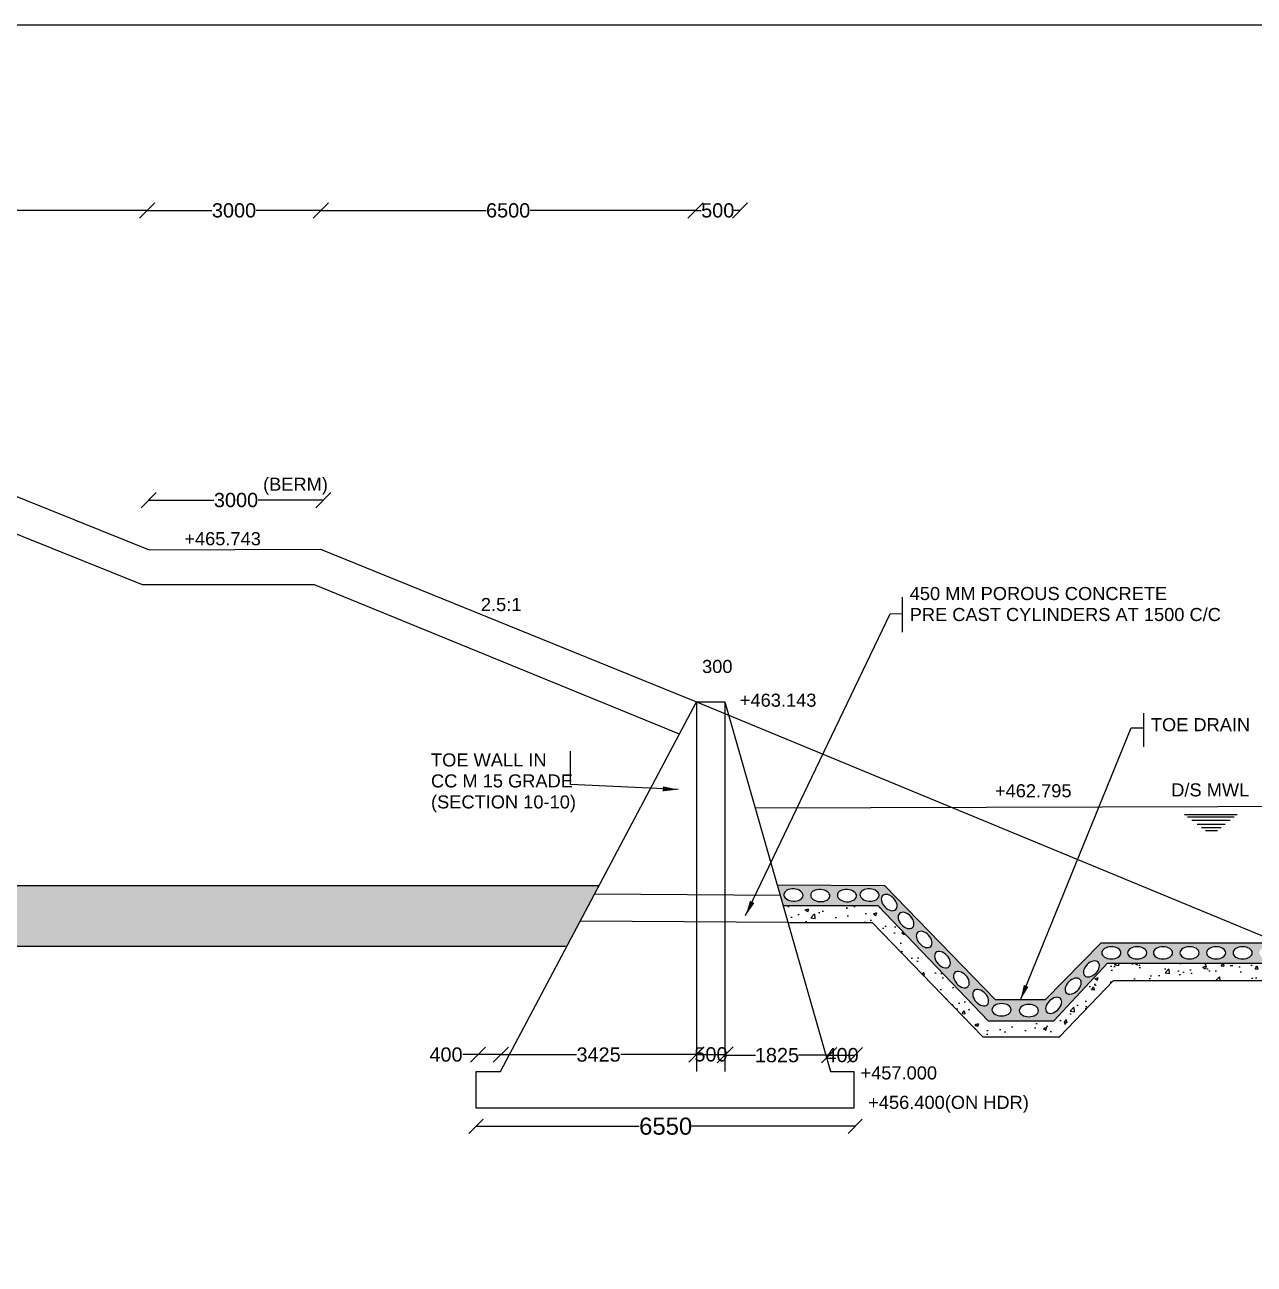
# Model space of a CAD drawing. Header units: metres. Extents: x 19593 to 20495, y 19582 to 20217.
# Drawn here: x 20223.3 to 20352.8, y 20086.4 to 20217 of the extents above; entities that cross this region are included whole.
import ezdxf

# ---------------------------------------------------------------- set-up
doc = ezdxf.new("R2010")
doc.units = ezdxf.units.M
doc.header["$MEASUREMENT"] = 0
doc.layers.add('DRAWING', color=2, linetype='Continuous')
doc.layers.add('TEXT', color=255, linetype='Continuous')
doc.styles.get("Standard").update_dxf_attribs({"font": 'arial.ttf'})
doc.dimstyles.get("Standard").update_dxf_attribs({"dimtxt": 1.5, "dimasz": 1.6, "dimexe": 0.18, "dimexo": 0.0625, "dimgap": 0.09, "dimtad": 0, "dimtih": 1, "dimtoh": 1, "dimdec": 4, "dimzin": 0, "dimdsep": 46, "dimtxsty": 'Standard', "dimblk": 'OBLIQUE', "dimcen": 0.09, "dimse1": 1, "dimse2": 1, "dimadec": 0, "dimazin": 0, "dimtfac": 1, "dimtdec": 4, "dimtofl": 0, "dimtmove": 0, "dimatfit": 3, "dimfxl": 1, "dimtolj": 1, "dimtzin": 0, "dimarcsym": 0})
pattern_1 = [(50, (0, 0), (3.5863009, -0.31376067), [0.375, -4.125]), (355, (0, 0), (-0.69375667, 3.76096067), [0.3, -3.3]), (100.4514, (0.299, -0.026), (2.8925469, 3.4471977), [0.31870095, -3.50571056]), (46.1842, (0, 1), (5.33620524, -0.8275951), [0.5625, -6.1875]), (96.6356, (0.4447, 0.931), (4.6733135, 4.8705894), [0.4780514, -5.258565]), (351.1842, (0, 1), (4.6733097, 4.870593), [0.45, -4.95]), (21, (0.5, 0.75), (2.98453526, -2.01309445), [0.375, -4.125]), (326, (0.5, 0.75), (1.21657666, 3.62575023), [0.3, -3.3]), (71.4514, (0.7487, 0.5822), (4.20111314, 1.6126525), [0.31870095, -3.50571056]), (37.5, (0, 0), (0.060799277, 1.66446927), [0, -3.26, 0, -3.35, 0, -3.3125]), (7.5, (0, 0), (1.31534769, 1.97205856), [0, -1.91, 0, -3.185, 0, -1.2625]), (327.5, (-1.115, 0), (2.66911218, -0.11277436), [0, -1.25, 0, -3.9, 0, -5.175]), (317.5, (-1.615, 0), (2.91593085, 0.50052491), [0, -1.625, 0, -2.59, 0, -3.675])]

# ---------------------------------------------------------------- blocks, each defined once
blk = doc.blocks.new('_Oblique')
at = {"color": 0, "linetype": 'ByBlock', "lineweight": -2}
blk.add_line((-0.5, -0.5), (0.5, 0.5), dxfattribs=at)
blk = doc.blocks.new('*D26')
at = {"layer": 'Defpoints', "color": 0, "transparency": 16777216}
for p in [(20160.52, 20197.43), (20236.16, 20197.43), (20236.16, 20197.43)]:
    blk.add_point(p, dxfattribs=at)
at = {"layer": 'DRAWING', "color": 0, "lineweight": -2, "transparency": 16777216}
for p, q in [((20160.52, 20197.43), (20195.5, 20197.43)), ((20236.16, 20197.43), (20201.18, 20197.43))]:
    blk.add_line(p, q, dxfattribs=at)
at = {"layer": 'DRAWING', "color": 0, "lineweight": -2, "transparency": 16777216, "xscale": 1.6, "yscale": 1.6, "zscale": 1.6, "rotation": 180}
blk.add_blockref('_Oblique', (20160.52, 20197.43), dxfattribs=at)
at = {"layer": 'DRAWING', "color": 0, "lineweight": -2, "transparency": 16777216, "xscale": 1.6, "yscale": 1.6, "zscale": 1.6}
blk.add_blockref('_Oblique', (20236.16, 20197.43), dxfattribs=at)
at = {"layer": 'DRAWING', "color": 0, "transparency": 16777216, "insert": (20198.34, 20197.43), "char_height": 1.5, "attachment_point": 5}
blk.add_mtext('\\A1;12500', dxfattribs=at)
blk = doc.blocks.new('*D27')
at = {"layer": 'Defpoints', "color": 0, "transparency": 16777216}
for p in [(20236.16, 20197.43), (20254.46, 20197.43), (20254.46, 20197.43)]:
    blk.add_point(p, dxfattribs=at)
at = {"layer": 'DRAWING', "color": 0, "lineweight": -2, "transparency": 16777216}
for p, q in [((20236.16, 20197.43), (20242.98, 20197.43)), ((20254.46, 20197.43), (20247.64, 20197.43))]:
    blk.add_line(p, q, dxfattribs=at)
at = {"layer": 'DRAWING', "color": 0, "lineweight": -2, "transparency": 16777216, "xscale": 1.6, "yscale": 1.6, "zscale": 1.6, "rotation": 180}
blk.add_blockref('_Oblique', (20236.16, 20197.43), dxfattribs=at)
at = {"layer": 'DRAWING', "color": 0, "lineweight": -2, "transparency": 16777216, "xscale": 1.6, "yscale": 1.6, "zscale": 1.6}
blk.add_blockref('_Oblique', (20254.46, 20197.43), dxfattribs=at)
at = {"layer": 'DRAWING', "color": 0, "transparency": 16777216, "insert": (20245.31, 20197.43), "char_height": 1.5, "attachment_point": 5}
blk.add_mtext('\\A1;3000', dxfattribs=at)
blk = doc.blocks.new('*D28')
at = {"layer": 'Defpoints', "color": 0, "transparency": 16777216}
for p in [(20254.46, 20197.43), (20293.94, 20197.43), (20293.94, 20197.43)]:
    blk.add_point(p, dxfattribs=at)
at = {"layer": 'DRAWING', "color": 0, "lineweight": -2, "transparency": 16777216}
for p, q in [((20254.46, 20197.43), (20271.87, 20197.43)), ((20293.94, 20197.43), (20276.53, 20197.43))]:
    blk.add_line(p, q, dxfattribs=at)
at = {"layer": 'DRAWING', "color": 0, "lineweight": -2, "transparency": 16777216, "xscale": 1.6, "yscale": 1.6, "zscale": 1.6, "rotation": 180}
blk.add_blockref('_Oblique', (20254.46, 20197.43), dxfattribs=at)
at = {"layer": 'DRAWING', "color": 0, "lineweight": -2, "transparency": 16777216, "xscale": 1.6, "yscale": 1.6, "zscale": 1.6}
blk.add_blockref('_Oblique', (20293.94, 20197.43), dxfattribs=at)
at = {"layer": 'DRAWING', "color": 0, "transparency": 16777216, "insert": (20274.2, 20197.43), "char_height": 1.5, "attachment_point": 5}
blk.add_mtext('\\A1;6500', dxfattribs=at)
blk = doc.blocks.new('*D29')
at = {"layer": 'Defpoints', "color": 0, "transparency": 16777216}
for p in [(20293.94, 20197.43), (20293.94, 20197.43), (20298.63, 20197.43)]:
    blk.add_point(p, dxfattribs=at)
at = {"layer": 'DRAWING', "color": 0, "lineweight": -2, "transparency": 16777216}
for p, q in [((20293.94, 20197.43), (20294.54, 20197.43)), ((20298.63, 20197.43), (20298.03, 20197.43))]:
    blk.add_line(p, q, dxfattribs=at)
at = {"layer": 'DRAWING', "color": 0, "lineweight": -2, "transparency": 16777216, "xscale": 1.6, "yscale": 1.6, "zscale": 1.6, "rotation": 180}
blk.add_blockref('_Oblique', (20293.94, 20197.43), dxfattribs=at)
at = {"layer": 'DRAWING', "color": 0, "lineweight": -2, "transparency": 16777216, "xscale": 1.6, "yscale": 1.6, "zscale": 1.6}
blk.add_blockref('_Oblique', (20298.63, 20197.43), dxfattribs=at)
at = {"layer": 'DRAWING', "color": 0, "transparency": 16777216, "insert": (20296.29, 20197.43), "char_height": 1.5, "attachment_point": 5}
blk.add_mtext('\\A1;500', dxfattribs=at)
blk = doc.blocks.new('*D35')
at = {"layer": 'Defpoints', "color": 0, "transparency": 16777216}
for p in [(20236.32, 20166.78), (20254.72, 20166.91), (20254.72, 20166.78)]:
    blk.add_point(p, dxfattribs=at)
at = {"layer": 'DRAWING', "color": 0, "lineweight": -2, "transparency": 16777216}
for p, q in [((20236.32, 20166.91), (20243.19, 20166.91)), ((20254.72, 20166.91), (20247.85, 20166.91))]:
    blk.add_line(p, q, dxfattribs=at)
at = {"layer": 'DRAWING', "color": 0, "lineweight": -2, "transparency": 16777216, "xscale": 1.6, "yscale": 1.6, "zscale": 1.6, "rotation": 180}
blk.add_blockref('_Oblique', (20236.32, 20166.91), dxfattribs=at)
at = {"layer": 'DRAWING', "color": 0, "lineweight": -2, "transparency": 16777216, "xscale": 1.6, "yscale": 1.6, "zscale": 1.6}
blk.add_blockref('_Oblique', (20254.72, 20166.91), dxfattribs=at)
at = {"layer": 'DRAWING', "color": 0, "transparency": 16777216, "insert": (20245.52, 20166.91), "char_height": 1.5, "attachment_point": 5}
blk.add_mtext('\\A1;3000', dxfattribs=at)
blk = doc.blocks.new('*D36')
at = {"layer": 'Defpoints', "color": 0, "transparency": 16777216}
for p in [(20270.82, 20101.06), (20310.77, 20101.06), (20310.77, 20100.93)]:
    blk.add_point(p, dxfattribs=at)
at = {"layer": 'DRAWING', "color": 0, "lineweight": -2, "transparency": 16777216}
for p, q in [((20270.82, 20100.93), (20288.02, 20100.93)), ((20310.77, 20100.93), (20293.57, 20100.93))]:
    blk.add_line(p, q, dxfattribs=at)
at = {"layer": 'DRAWING', "color": 0, "lineweight": -2, "transparency": 16777216, "xscale": 1.5, "yscale": 1.5, "zscale": 1.5, "rotation": 180}
blk.add_blockref('_Oblique', (20270.82, 20100.93), dxfattribs=at)
at = {"layer": 'DRAWING', "color": 0, "lineweight": -2, "transparency": 16777216, "xscale": 1.5, "yscale": 1.5, "zscale": 1.5}
blk.add_blockref('_Oblique', (20310.77, 20100.93), dxfattribs=at)
at = {"layer": 'DRAWING', "color": 0, "transparency": 16777216, "insert": (20290.8, 20100.93), "char_height": 1.8, "attachment_point": 5}
blk.add_mtext('\\A1;6550', dxfattribs=at)
blk = doc.blocks.new('*D37')
at = {"layer": 'Defpoints', "color": 0, "transparency": 16777216}
for p in [(20308.04, 20108.42), (20310.75, 20108.42), (20310.75, 20108.42)]:
    blk.add_point(p, dxfattribs=at)
at = {"layer": 'DRAWING', "color": 0, "lineweight": -2, "transparency": 16777216}
blk.add_line((20308.04, 20108.42), (20310.75, 20108.42), dxfattribs=at)
at = {"layer": 'DRAWING', "color": 0, "lineweight": -2, "transparency": 16777216, "xscale": 1.6, "yscale": 1.6, "zscale": 1.6, "rotation": 180}
blk.add_blockref('_Oblique', (20308.04, 20108.42), dxfattribs=at)
at = {"layer": 'DRAWING', "color": 0, "lineweight": -2, "transparency": 16777216, "xscale": 1.6, "yscale": 1.6, "zscale": 1.6}
blk.add_blockref('_Oblique', (20310.75, 20108.42), dxfattribs=at)
at = {"layer": 'DRAWING', "color": 0, "transparency": 16777216, "insert": (20309.39, 20108.42), "char_height": 1.5, "attachment_point": 5}
blk.add_mtext('\\A1;400', dxfattribs=at)
blk = doc.blocks.new('*D40')
at = {"layer": 'Defpoints', "color": 0, "transparency": 16777216}
for p in [(20297.03, 20108.42), (20308.04, 20108.43), (20308.04, 20108.42)]:
    blk.add_point(p, dxfattribs=at)
at = {"layer": 'DRAWING', "color": 0, "lineweight": -2, "transparency": 16777216}
for p, q in [((20297.03, 20108.42), (20300.27, 20108.42)), ((20308.04, 20108.42), (20304.8, 20108.42))]:
    blk.add_line(p, q, dxfattribs=at)
at = {"layer": 'DRAWING', "color": 0, "lineweight": -2, "transparency": 16777216, "xscale": 1.6, "yscale": 1.6, "zscale": 1.6, "rotation": 180}
blk.add_blockref('_Oblique', (20297.03, 20108.42), dxfattribs=at)
at = {"layer": 'DRAWING', "color": 0, "lineweight": -2, "transparency": 16777216, "xscale": 1.6, "yscale": 1.6, "zscale": 1.6}
blk.add_blockref('_Oblique', (20308.04, 20108.42), dxfattribs=at)
at = {"layer": 'DRAWING', "color": 0, "transparency": 16777216, "insert": (20302.53, 20108.42), "char_height": 1.5, "attachment_point": 5}
blk.add_mtext('\\A1;1825', dxfattribs=at)
blk = doc.blocks.new('*D41')
at = {"layer": 'Defpoints', "color": 0, "transparency": 16777216}
for p in [(20294.03, 20108.49), (20297.11, 20108.5), (20297.11, 20108.49)]:
    blk.add_point(p, dxfattribs=at)
at = {"layer": 'DRAWING', "color": 0, "lineweight": -2, "transparency": 16777216}
blk.add_line((20294.03, 20108.5), (20297.11, 20108.5), dxfattribs=at)
at = {"layer": 'DRAWING', "color": 0, "lineweight": -2, "transparency": 16777216, "xscale": 1.6, "yscale": 1.6, "zscale": 1.6, "rotation": 180}
blk.add_blockref('_Oblique', (20294.03, 20108.5), dxfattribs=at)
at = {"layer": 'DRAWING', "color": 0, "lineweight": -2, "transparency": 16777216, "xscale": 1.6, "yscale": 1.6, "zscale": 1.6}
blk.add_blockref('_Oblique', (20297.11, 20108.5), dxfattribs=at)
at = {"layer": 'DRAWING', "color": 0, "transparency": 16777216, "insert": (20295.57, 20108.5), "char_height": 1.5, "attachment_point": 5}
blk.add_mtext('\\A1;500', dxfattribs=at)
blk = doc.blocks.new('*D38')
at = {"layer": 'Defpoints', "color": 0, "transparency": 16777216}
for p in [(20273.43, 20108.5), (20294.03, 20108.5), (20294.03, 20108.48)]:
    blk.add_point(p, dxfattribs=at)
at = {"layer": 'DRAWING', "color": 0, "lineweight": -2, "transparency": 16777216}
for p, q in [((20273.43, 20108.48), (20281.4, 20108.48)), ((20294.03, 20108.48), (20286.07, 20108.48))]:
    blk.add_line(p, q, dxfattribs=at)
at = {"layer": 'DRAWING', "color": 0, "lineweight": -2, "transparency": 16777216, "xscale": 1.6, "yscale": 1.6, "zscale": 1.6, "rotation": 180}
blk.add_blockref('_Oblique', (20273.43, 20108.48), dxfattribs=at)
at = {"layer": 'DRAWING', "color": 0, "lineweight": -2, "transparency": 16777216, "xscale": 1.6, "yscale": 1.6, "zscale": 1.6}
blk.add_blockref('_Oblique', (20294.03, 20108.48), dxfattribs=at)
at = {"layer": 'DRAWING', "color": 0, "transparency": 16777216, "insert": (20283.73, 20108.48), "char_height": 1.5, "attachment_point": 5}
blk.add_mtext('\\A1;3425', dxfattribs=at)
blk = doc.blocks.new('*D39')
at = {"layer": 'Defpoints', "color": 0, "transparency": 16777216}
for p in [(20271.02, 20108.48), (20273.43, 20108.48), (20273.43, 20108.48)]:
    blk.add_point(p, dxfattribs=at)
at = {"layer": 'DRAWING', "color": 0, "lineweight": -2, "transparency": 16777216}
for p, q in [((20271.02, 20108.48), (20269.42, 20108.48)), ((20273.43, 20108.48), (20271.02, 20108.48))]:
    blk.add_line(p, q, dxfattribs=at)
at = {"layer": 'DRAWING', "color": 0, "lineweight": -2, "transparency": 16777216, "xscale": 1.6, "yscale": 1.6, "zscale": 1.6, "rotation": 180}
blk.add_blockref('_Oblique', (20271.02, 20108.48), dxfattribs=at)
at = {"layer": 'DRAWING', "color": 0, "lineweight": -2, "transparency": 16777216, "xscale": 1.6, "yscale": 1.6, "zscale": 1.6}
blk.add_blockref('_Oblique', (20273.43, 20108.48), dxfattribs=at)
at = {"layer": 'DRAWING', "color": 0, "transparency": 16777216, "insert": (20267.65, 20108.48), "char_height": 1.5, "attachment_point": 5}
blk.add_mtext('\\A1;400', dxfattribs=at)

msp = doc.modelspace()

# ---------------------------------------------------------------- hatches: boundary and pattern name
at = {"layer": 'DRAWING'}
h = msp.add_hatch(dxfattribs=at)
h.set_pattern_fill('AR-CONC', color=0, scale=0.5, style=0)
h.set_pattern_definition(pattern_1)
h.paths.add_polyline_path([(20163.48472, 20185.53408), (20156.59182, 20185.53408), (20188.66054, 20119.9062), (20280.38473, 20119.9062), (20283.74982, 20126.24857), (20192.36823, 20126.24857)])
h = msp.add_hatch(color=0, dxfattribs=at)
h.paths.add_polyline_path([(20355.57188, 20120.22849), (20336.65627, 20120.22849), (20330.81222, 20114.24443), (20325.56817, 20114.24443), (20313.91101, 20126.25508), (20302.56803, 20126.32084), (20303.17559, 20124.19898), (20313.17357, 20124.19898), (20324.78064, 20112.048), (20331.69931, 20112.048), (20337.36278, 20118.12328), (20355.57188, 20118.12328)])
edge = h.paths.add_edge_path(flags=16)
edge.add_ellipse((20340.49491, 20119.20584), major_axis=(1.011, 0), ratio=0.638278945, start_angle=0, end_angle=360, ccw=False)
edge = h.paths.add_edge_path(flags=16)
edge.add_ellipse((20337.77395, 20119.20584), major_axis=(1.011, 0), ratio=0.638278945, start_angle=0, end_angle=360, ccw=False)
edge = h.paths.add_edge_path(flags=16)
edge.add_ellipse((20335.67151, 20117.5113), major_axis=(0.71891, 0.71085), ratio=0.638278945, start_angle=0, end_angle=360, ccw=False)
edge = h.paths.add_edge_path(flags=16)
edge.add_ellipse((20343.20888, 20119.20584), major_axis=(1.011, 0), ratio=0.638278945, start_angle=0, end_angle=360, ccw=False)
edge = h.paths.add_edge_path(flags=16)
edge.add_ellipse((20333.7439, 20115.69687), major_axis=(0.71891, 0.71085), ratio=0.638278945, start_angle=0, end_angle=360, ccw=False)
edge = h.paths.add_edge_path(flags=16)
edge.add_ellipse((20346.01272, 20119.20584), major_axis=(1.011, 0), ratio=0.638278945, start_angle=0, end_angle=360, ccw=False)
edge = h.paths.add_edge_path(flags=16)
edge.add_ellipse((20331.69212, 20113.67455), major_axis=(0.71891, 0.71085), ratio=0.638278945, start_angle=0, end_angle=360, ccw=False)
edge = h.paths.add_edge_path(flags=16)
edge.add_ellipse((20348.81656, 20119.20584), major_axis=(1.011, 0), ratio=0.638278945, start_angle=0, end_angle=360, ccw=False)
edge = h.paths.add_edge_path(flags=16)
edge.add_ellipse((20329.08408, 20113.11674), major_axis=(1.011, 0), ratio=0.638278945, start_angle=0, end_angle=360, ccw=False)
edge = h.paths.add_edge_path(flags=16)
edge.add_ellipse((20351.60434, 20119.20584), major_axis=(1.011, 0), ratio=0.638278945, start_angle=0, end_angle=360, ccw=False)
edge = h.paths.add_edge_path(flags=16)
edge.add_ellipse((20326.20282, 20113.21164), major_axis=(1.011, 0), ratio=0.638278945, start_angle=0, end_angle=360, ccw=False)
edge = h.paths.add_edge_path(flags=16)
edge.add_ellipse((20354.37897, 20119.20584), major_axis=(1.011, 0), ratio=0.638278945, start_angle=0, end_angle=360, ccw=False)
edge = h.paths.add_edge_path(flags=16)
edge.add_ellipse((20324.00142, 20114.48244), major_axis=(0.6907, -0.73828), ratio=0.638278945, start_angle=0, end_angle=360, ccw=False)
edge = h.paths.add_edge_path(flags=16)
edge.add_ellipse((20321.96594, 20116.38275), major_axis=(0.6907, -0.73828), ratio=0.638278945, start_angle=0, end_angle=360, ccw=False)
edge = h.paths.add_edge_path(flags=16)
edge.add_ellipse((20319.97597, 20118.49011), major_axis=(0.6907, -0.73828), ratio=0.638278945, start_angle=0, end_angle=360, ccw=False)
edge = h.paths.add_edge_path(flags=16)
edge.add_ellipse((20318.0457, 20120.61735), major_axis=(0.6907, -0.73828), ratio=0.638278945, start_angle=0, end_angle=360, ccw=False)
edge = h.paths.add_edge_path(flags=16)
edge.add_ellipse((20316.13114, 20122.61649), major_axis=(0.6907, -0.73828), ratio=0.638278945, start_angle=0, end_angle=360, ccw=False)
edge = h.paths.add_edge_path(flags=16)
edge.add_ellipse((20314.36007, 20124.50516), major_axis=(0.6907, -0.73828), ratio=0.638278945, start_angle=0, end_angle=360, ccw=False)
edge = h.paths.add_edge_path(flags=16)
edge.add_ellipse((20312.28739, 20125.30107), major_axis=(1.00891, -0.06509), ratio=0.638278945, start_angle=0, end_angle=360, ccw=False)
edge = h.paths.add_edge_path(flags=16)
edge.add_ellipse((20309.90253, 20125.24075), major_axis=(1.00891, -0.06509), ratio=0.638278945, start_angle=0, end_angle=360, ccw=False)
edge = h.paths.add_edge_path(flags=16)
edge.add_ellipse((20307.09357, 20125.24142), major_axis=(1.00891, -0.06509), ratio=0.638278945, start_angle=0, end_angle=360, ccw=False)
edge = h.paths.add_edge_path(flags=16)
edge.add_ellipse((20304.26781, 20125.30107), major_axis=(1.00891, -0.06509), ratio=0.638278945, start_angle=0, end_angle=360, ccw=False)
h = msp.add_hatch(dxfattribs=at)
h.set_pattern_fill('AR-CONC', color=0, scale=0.5, style=0)
h.set_pattern_definition(pattern_1)
h.paths.add_polyline_path([(20338.01156, 20116.27323), (20355.49694, 20116.27323), (20355.57188, 20116.43886), (20355.57188, 20118.12328), (20337.36278, 20118.12328), (20331.69931, 20112.048), (20324.78064, 20112.048), (20313.17357, 20124.19898), (20303.17559, 20124.19898), (20303.69332, 20122.39085), (20312.54827, 20122.39085), (20324.21911, 20110.348), (20332.31072, 20110.348)])

# ---------------------------------------------------------------- linework, layer by layer
msp.add_lwpolyline([(19593.16253, 20216.99396), (20495.05055, 20216.99396), (20495.05055, 19581.83765), (19593.16253, 19581.83765)], close=True, dxfattribs=at)
at = {"layer": 'DRAWING', "color": 0}
for points in [[(20140.13634, 20192.10687), (20160.51546, 20192.19814), (20236.35902, 20161.68269), (20254.43904, 20161.7427), (20294.04532, 20145.65306), (20297.03257, 20145.65306), (20308.18615, 20106.69993), (20310.62017, 20106.69993), (20310.62017, 20102.85188), (20270.82216, 20102.85188), (20270.82216, 20106.7037), (20273.37983, 20106.7037), (20294.04532, 20145.65306)], [(20292.24377, 20142.25758), (20253.79091, 20157.96609), (20235.65605, 20157.96609), (20159.81078, 20188.48385), (20132.39072, 20188.48385), (20063.1843, 20153.51133), (20003.98306, 20153.22826), (19935.09626, 20188.09286), (19882.09281, 20187.96837), (19805.70663, 20157.52307), (19787.74171, 20157.52307), (19749.04875, 20142.11896)], [(20283.74982, 20126.24857), (20192.36823, 20126.24857), (20163.48472, 20185.53408), (20156.64123, 20185.53408)], [(20315.72192, 20156.68959), (20315.72192, 20152.99281)], [(20294.04532, 20145.65306), (20294.0411, 20106.70147)], [(20294.04532, 20145.65306), (20355.57188, 20120.22849)], [(20297.03257, 20145.65306), (20297.02835, 20106.70114)], [(20341.1439, 20144.47663), (20341.1439, 20140.92828)], [(20300.23049, 20134.48455), (20373.37189, 20134.69465)], [(20345.46611, 20133.79541), (20351.02374, 20133.79541)], [(20345.80632, 20133.53677), (20350.70786, 20133.53677)], [(20346.25993, 20133.1919), (20350.28669, 20133.1919)], [(20346.80426, 20132.77806), (20349.78129, 20132.77806)], [(20347.28055, 20132.41595), (20349.33907, 20132.41595)], [(20347.68879, 20132.10557), (20348.96002, 20132.10557)], [(20302.87488, 20125.24921), (20283.2957, 20125.39268)], [(20355.57188, 20120.22849), (20336.65627, 20120.22849), (20330.81222, 20114.24443), (20325.56817, 20114.24443), (20313.91101, 20126.25508), (20302.56803, 20126.32084)], [(20303.17559, 20124.19898), (20313.17357, 20124.19898), (20324.78064, 20112.048), (20331.69931, 20112.048), (20337.36278, 20118.12328), (20355.57188, 20118.12328)], [(20303.69332, 20122.39085), (20281.79256, 20122.55962)], [(20303.69332, 20122.39085), (20312.54827, 20122.39085), (20324.21911, 20110.348), (20332.31072, 20110.348), (20338.01156, 20116.27323), (20355.57188, 20116.27323), (20355.57188, 20120.22849), (20373.45348, 20120.22849)], [(19865.20952, 20119.61812), (19871.33103, 20119.61812), (19895.79214, 20093.83945), (19920.29546, 20093.83945), (19944.94526, 20119.6372), (20109.25438, 20119.85814), (20133.79346, 20094.21439), (20158.03793, 20094.21439), (20182.67916, 20119.9062), (20280.26123, 20119.9062)]]:
    msp.add_lwpolyline(points, dxfattribs=at)
at = {"layer": 'DRAWING', "color": 2, "extrusion": (0, 0, -1)}
for centre, major_axis in [((20304.26781, 20125.30107), (1.00891, -0.06509)), ((20307.09357, 20125.24142), (1.00891, -0.06509)), ((20309.90253, 20125.24075), (1.00891, -0.06509)), ((20312.28739, 20125.30107), (1.00891, -0.06509)), ((20314.36007, 20124.50516), (0.6907, -0.73828)), ((20316.13114, 20122.61649), (0.6907, -0.73828)), ((20318.0457, 20120.61735), (0.6907, -0.73828)), ((20319.97597, 20118.49011), (0.6907, -0.73828)), ((20337.77395, 20119.20584), (1.011, 0)), ((20340.49491, 20119.20584), (1.011, 0)), ((20343.20888, 20119.20584), (1.011, 0)), ((20346.01272, 20119.20584), (1.011, 0)), ((20348.81656, 20119.20584), (1.011, 0)), ((20351.60434, 20119.20584), (1.011, 0)), ((20321.96594, 20116.38275), (0.6907, -0.73828)), ((20335.67151, 20117.5113), (0.71891, 0.71085)), ((20333.7439, 20115.69687), (0.71891, 0.71085)), ((20324.00142, 20114.48244), (0.6907, -0.73828)), ((20326.20282, 20113.21164), (1.011, 0)), ((20329.08408, 20113.11674), (1.011, 0)), ((20331.69212, 20113.67455), (0.71891, 0.71085))]:
    msp.add_ellipse(centre, major_axis=major_axis, ratio=0.638278945, dxfattribs=at)

# ---------------------------------------------------------------- texts
at = {"layer": 'TEXT'}
for s, height, p in [('(BERM)', 1.37642, (20248.36969, 20167.89708)), ('+465.743', 1.37642, (20240.06973, 20162.15616)), ('2.5:1', 1.37642, (20271.32564, 20155.21702)), ('450 MM POROUS CONCRETE', 1.3764201, (20316.51845, 20156.37756)), ('PRE CAST CYLINDERS AT 1500 C/C', 1.3764201, (20316.51845, 20154.16646)), ('300', 1.37642, (20294.63798, 20148.69284)), ('+463.143', 1.37642, (20298.61588, 20145.13953)), ('TOE DRAIN', 1.37642, (20341.93039, 20142.56173)), ('TOE WALL IN ', 1.3764201, (20266.06986, 20138.84303)), ('CC M 15 GRADE', 1.3764201, (20266.06986, 20136.63193)), ('+462.795', 1.37642, (20325.50405, 20135.59536)), ('D/S MWL', 1.37642, (20344.08314, 20135.68887)), ('(SECTION 10-10)', 1.3764201, (20266.06986, 20134.42083)), ('+457.000', 1.37642, (20311.32966, 20105.86701)), ('+456.400(ON HDR)', 1.3764201, (20312.14305, 20102.76431))]:
    msp.add_text(s, height=height, dxfattribs=at).set_placement(p)

# ---------------------------------------------------------------- dimensions: what is measured, and where the dimension line sits
at = {"layer": 'DRAWING', "color": 2}
for base, p1, p2, text, picture, middle in [((20236.15857, 20197.43445), (20160.52206, 20197.43445), (20236.15857, 20197.43445), '12500', '*D26', (20198.34032, 20197.43445)), ((20254.46068, 20197.43445), (20236.15857, 20197.43445), (20254.46068, 20197.43445), '3000', '*D27', (20245.30962, 20197.43445)), ((20293.94283, 20197.43445), (20254.46068, 20197.43445), (20293.94283, 20197.43445), '6500', '*D28', (20274.20175, 20197.43445)), ((20293.94283, 20197.43445), (20298.62932, 20197.43445), (20293.94283, 20197.43445), '500', '*D29', (20296.28608, 20197.43445)), ((20254.7174, 20166.90972), (20236.32458, 20166.78371), (20254.7174, 20166.78371), '3000', '*D35', (20245.52099, 20166.90972)), ((20294.03402, 20108.48354), (20273.42762, 20108.49716), (20294.03402, 20108.49716), '3425', '*D38', (20283.73082, 20108.48354)), ((20308.03573, 20108.42061), (20297.02854, 20108.42061), (20308.03573, 20108.42789), '1825', '*D40', (20302.53213, 20108.42061))]:
    dim = msp.add_linear_dim(base=base, p1=p1, p2=p2, text=text, dimstyle='Standard', dxfattribs=at)
    dim.commit()
    dim.dimension.update_dxf_attribs({"geometry": picture, "text_midpoint": middle})
for base, p1, p2, text, picture, middle in [((20297.10509, 20108.49716), (20294.03402, 20108.48989), (20297.10509, 20108.49192), '500', '*D41', (20295.56956, 20108.49716)), ((20273.42762, 20108.48354), (20271.02156, 20108.48354), (20273.42762, 20108.48354), '400', '*D39', (20267.64688, 20108.48354)), ((20310.7495, 20108.42061), (20308.03573, 20108.42061), (20310.7495, 20108.42061), '400', '*D37', (20309.39262, 20108.42061))]:
    dim = msp.add_linear_dim(base=base, p1=p1, p2=p2, text=text, dimstyle='Standard', dxfattribs=at)
    dim.commit()
    dim.dimension.update_dxf_attribs({"geometry": picture, "text_midpoint": middle, "dimtype": 160})
dim = msp.add_linear_dim(base=(20310.76803, 20100.93224), p1=(20270.82216, 20101.05768), p2=(20310.76803, 20101.05768), text='6550', dimstyle='Standard', override={"dimtxt": 1.8, "dimasz": 1.5}, dxfattribs=at)
dim.commit()
dim.dimension.update_dxf_attribs({"geometry": '*D36', "text_midpoint": (20290.7951, 20100.93224)})

# ---------------------------------------------------------------- leaders
for points in [[(20299.22637, 20123.12319), (20314.44332, 20154.92637), (20315.76645, 20154.94878)], [(20328.19019, 20114.24443), (20339.84918, 20142.90347), (20341.12641, 20142.90347)], [(20292.10108, 20136.41084), (20280.78022, 20136.93067), (20280.78022, 20140.45383)]]:
    msp.add_leader(points, dimstyle='Standard', override={"dimgap": 0.09, "dimtad": 0}, dxfattribs=at)

doc.saveas('drawing.dxf')
